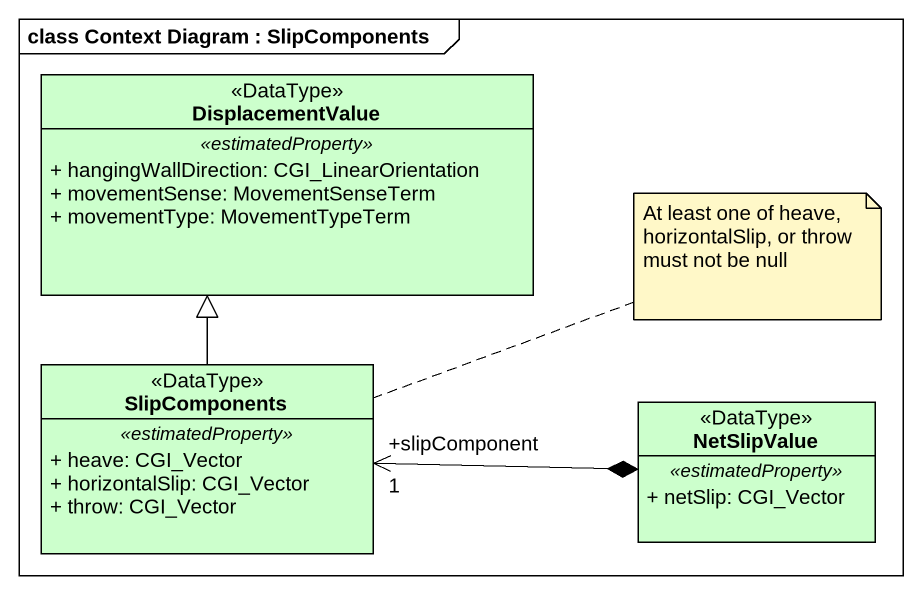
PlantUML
@startuml
mainframe class Context Diagram : SlipComponents
hide circle
hide empty members
skinparam classAttributeIconSize 0
class DisplacementValue <<DataType>> #CCFFCC {
  .. <<estimatedProperty>> ..
  + hangingWallDirection: CGI_LinearOrientation
  + movementSense: MovementSenseTerm
  + movementType: MovementTypeTerm
}
class SlipComponents <<DataType>> #CCFFCC {
  .. <<estimatedProperty>> ..
  + heave: CGI_Vector
  + horizontalSlip: CGI_Vector
  + throw: CGI_Vector
}
class NetSlipValue <<DataType>> #CCFFCC {
  .. <<estimatedProperty>> ..
  + netSlip: CGI_Vector
}
SlipComponents -up-|> DisplacementValue
NetSlipValue *-left-> "+slipComponent\n1" SlipComponents
note right of SlipComponents : At least one of heave, horizontalSlip, or throw must not be null
@enduml
